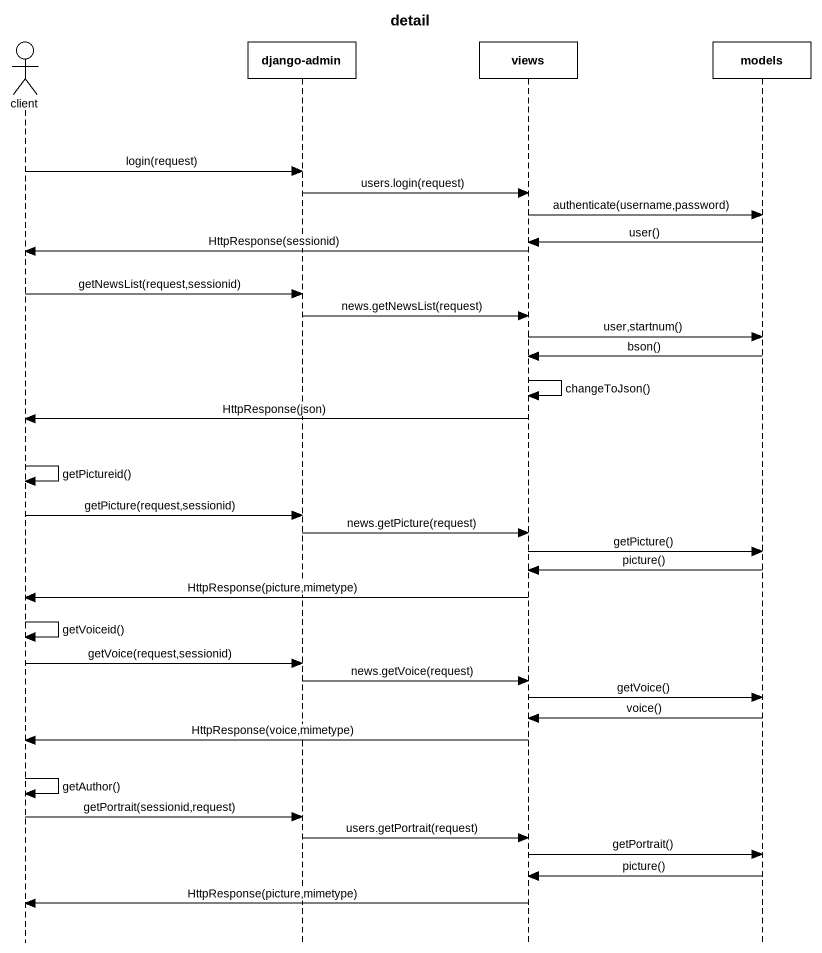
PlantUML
@startuml
title detail
hide footbox
actor client #FFFFFF
participant "django-admin" as django_admin #FFFFFF
participant views #FFFFFF
participant models #FFFFFF

client -> django_admin : login(request)
django_admin -> views : users.login(request)
views -> models : authenticate(username,password)
models -> views : user()
views -> client : HttpResponse(sessionid)
client -> django_admin : getNewsList(request,sessionid)
django_admin -> views : news.getNewsList(request)
views -> models : user,startnum()
models -> views : bson()
views -> views : changeToJson()
views -> client : HttpResponse(json)
client -> client : getPictureid()
client -> django_admin : getPicture(request,sessionid)
django_admin -> views : news.getPicture(request)
views -> models : getPicture()
models -> views : picture()
views -> client : HttpResponse(picture,mimetype)
client -> client : getVoiceid()
client -> django_admin : getVoice(request,sessionid)
django_admin -> views : news.getVoice(request)
views -> models : getVoice()
models -> views : voice()
views -> client : HttpResponse(voice,mimetype)
client -> client : getAuthor()
client -> django_admin : getPortrait(sessionid,request)
django_admin -> views : users.getPortrait(request)
views -> models : getPortrait()
models -> views : picture()
views -> client : HttpResponse(picture,mimetype)
@enduml
